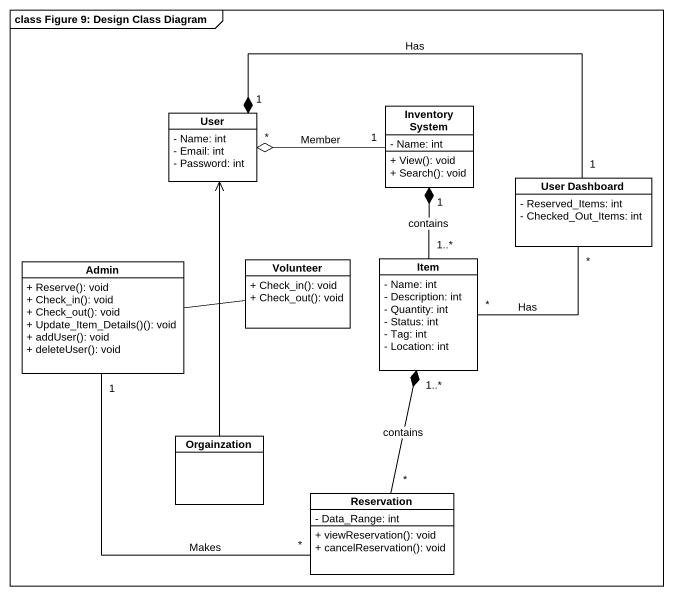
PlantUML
@startuml
mainframe class Figure 9: Design Class Diagram
hide circle
hide empty members
skinparam classAttributeIconSize 0
class User {
  - Name: int
  - Email: int
  - Password: int
}
class "Inventory System" as Inventory_System {
  - Name: int
  + View(): void
  + Search(): void
}
class "User Dashboard" as User_Dashboard {
  - Reserved_Items: int
  - Checked_Out_Items: int
}
class Volunteer {
  + Check_in(): void
  + Check_out(): void
}
class Item {
  - Name: int
  - Description: int
  - Quantity: int
  - Status: int
  - Tag: int
  - Location: int
}
class Admin {
  + Reserve(): void
  + Check_in(): void
  + Check_out(): void
  + Update_Item_Details()(): void
  + addUser(): void
  + deleteUser(): void
}
class Orgainzation
class Reservation {
  - Data_Range: int
  + viewReservation(): void
  + cancelReservation(): void
}
Inventory_System "1" -left-o "*" User : Member
User_Dashboard "1" -left-* "1" User : Has
Item "1..*" -up-* "1" Inventory_System : contains
Item "*" -up- "*" User_Dashboard : Has
Admin -right- Volunteer
Admin "1" -- "*" Reservation : Makes
Orgainzation -up-> User
Reservation "*" -up-* "1..*" Item : contains
@enduml
